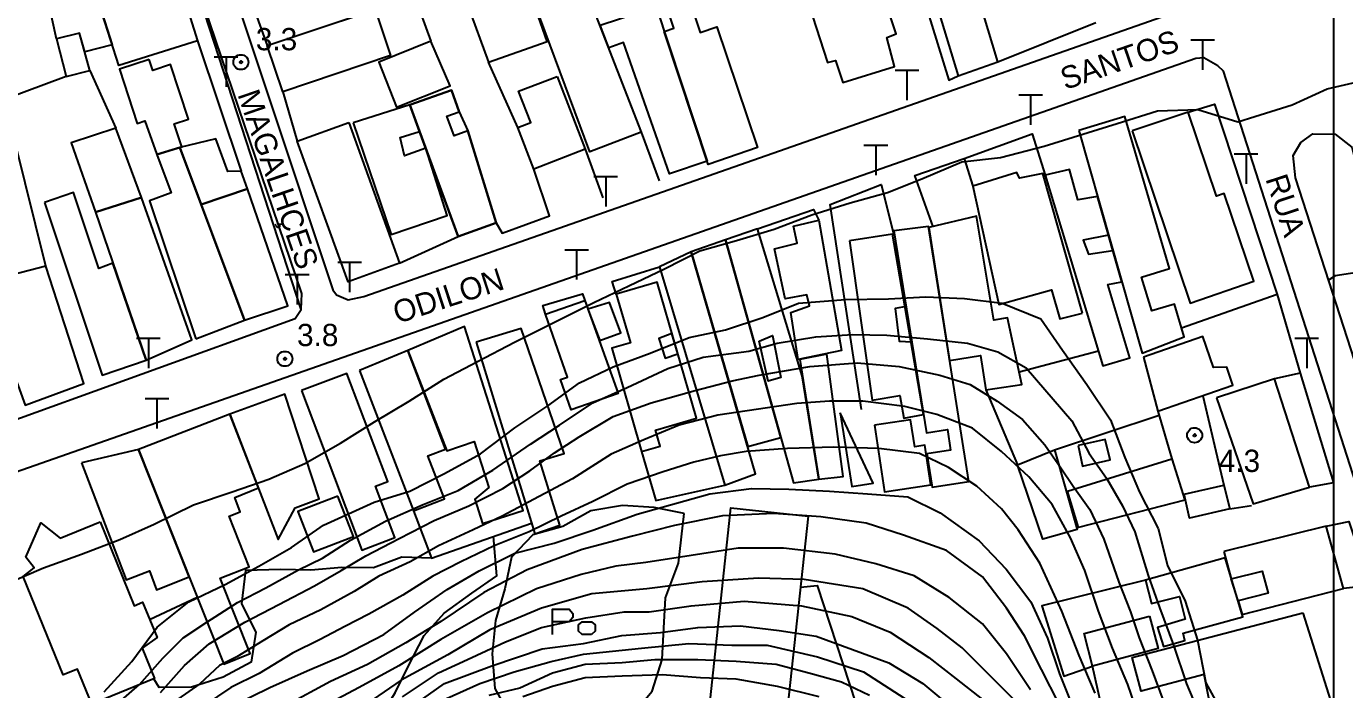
# Model space of a CAD drawing. Extents: x 555347 to 556479, y 8560498 to 8561653.
# Drawn here: x 555623.7 to 555801.5, y 8561279.7 to 8561369 of the extents above; entities that cross this region are included whole.
import ezdxf

# ---------------------------------------------------------------- set-up
doc = ezdxf.new("R2010")
doc.units = 0
doc.header["$MEASUREMENT"] = 0
for name, color, linetype in [('10', 24, 'CONTINUOUS'), ('12', 3, 'CONTINUOUS'), ('14', 3, 'CONTINUOUS'), ('30', 2, 'CONTINUOUS'), ('38', 255, 'CONTINUOUS'), ('4', 255, 'CONTINUOUS'), ('42', 255, 'CONTINUOUS'), ('43', 212, 'CONTINUOUS'), ('44', 255, 'CONTINUOUS'), ('5', 1, 'CONTINUOUS'), ('50', 255, 'CONTINUOUS'), ('6', 2, 'CONTINUOUS'), ('7', 42, 'CONTINUOUS')]:
    doc.layers.add(name, color=color, linetype=linetype)

# ---------------------------------------------------------------- blocks, each defined once
blk = doc.blocks.new('COD007', base_point=(556370.32, 8561240.38))
at = {"layer": '4'}
for points in [[(556370.316, 8561241.3956), (556370.5168, 8561241.3792), (556370.7156, 8561241.318), (556370.9212, 8561241.2012), (556371.1236, 8561241.0072), (556371.2452, 8561240.7848), (556371.3152, 8561240.5864), (556371.3332, 8561240.3828), (556371.314, 8561240.188), (556371.2436, 8561239.9836), (556371.1232, 8561239.7764), (556370.9232, 8561239.5776), (556370.718, 8561239.4492), (556370.5176, 8561239.396), (556370.3128, 8561239.3792), (556370.108, 8561239.3984), (556369.9132, 8561239.4596), (556369.7048, 8561239.5812), (556369.5112, 8561239.7812), (556369.3808, 8561239.9844), (556369.3248, 8561240.184), (556369.3128, 8561240.386), (556369.3268, 8561240.5876), (556369.38, 8561240.79), (556369.5116, 8561240.9964), (556369.7064, 8561241.1968), (556369.9148, 8561241.3292), (556370.1204, 8561241.3896)], [(556370.32, 8561240.18), (556370.12, 8561240.38), (556370.32, 8561240.58), (556370.52, 8561240.38)]]:
    blk.add_lwpolyline(points, close=True, dxfattribs=at)
blk = doc.blocks.new('COD145', base_point=(556073.85, 8561331.96))
at = {"layer": '30'}
blk.add_lwpolyline([(556070.85, 8561330.26), (556070.85, 8561333.66), (556073.1, 8561333.66), (556073.6, 8561333.093333), (556073.6, 8561332.526667), (556073.1, 8561331.96), (556070.85, 8561331.96)], dxfattribs=at)
blk.add_lwpolyline([(556076.094992, 8561330.257162), (556074.844992, 8561330.257162), (556074.344992, 8561330.682162), (556074.344992, 8561331.532162), (556074.844992, 8561331.957162), (556076.094992, 8561331.957162), (556076.594992, 8561331.532162), (556076.594992, 8561330.682162)], close=True, dxfattribs=at)
blk = doc.blocks.new('COD013', base_point=(555984.05, 8561208.14))
at = {"layer": '50'}
for p, q in [((555985.645993, 8561212.14), (555982.445993, 8561212.14)), ((555984.0524, 8561212.1364), (555984.0524, 8561208.1444))]:
    blk.add_line(p, q, dxfattribs=at)

msp = doc.modelspace()

# ---------------------------------------------------------------- linework, layer by layer
at = {"layer": '10'}
for points in [[(555740.47, 8561386.52, 7.25), (555748.1, 8561361.77, 6.66), (555749.38, 8561362.35, 9.2)], [(555676.05, 8561373.1, 11.91), (555678.27, 8561367, 7.56)], [(555754.72, 8561364.25, 9.3), (555767.94, 8561369.52, 11.32)], [(555646.83, 8561367.05, 6.09), (555652.69, 8561349.5, 5.92)], [(555632.28, 8561363.07, 5.64), (555635.82, 8561355.28, 6.92)], [(555689.99, 8561355.39, 10.8), (555686.05, 8561364.19, 6.14)], [(555629.11, 8561362.24, 5.69), (555620.8, 8561359.15, 6.19)], [(555658.31, 8561360.21, 8.85), (555660.26, 8561353.55, 7.71)], [(555626.37, 8561336.72, 8.77), (555620.8, 8561359.15, 6.19)], [(555780.39, 8561357.44, 14.37), (555783.92, 8561358.55, 7.65), (555792.37, 8561332.9, 6.41), (555779.49, 8561328.35, 6.41)], [(555682.11, 8561357.5, 7.47), (555683.25, 8561354.92, 7.9)], [(555706.63, 8561354.75, 7.89), (555709.07, 8561348.18, 5.44)], [(555750.17, 8561351.19, 5.62), (555759.33, 8561354.53, 5.66), (555761.12, 8561348.95, 8.45)], [(555699.08, 8561352.47, 10.85), (555701.47, 8561345.91, 5.42)], [(555745.99, 8561341.99, 9.46), (555743.52, 8561348.91, 5.49), (555750.17, 8561351.19, 5.62), (555751.37, 8561347.48, 8.62)], [(555687.07, 8561342.55, 7.12), (555687.89, 8561341.16, 6.88), (555694.26, 8561343.5, 6.52), (555692.14, 8561349.79, 10.8)], [(555736.36, 8561317.41, 9.48), (555732.13, 8561344.99, 4.98), (555739.01, 8561347.71, 5.47), (555740.69, 8561340.94, 7.9)], [(555722.33, 8561341.73, 9.48), (555729.85, 8561344.32, 6.04), (555730.57, 8561342.88, 12.09)], [(555674.06, 8561337.12, 9.74), (555681.98, 8561340.68, 7.12)], [(555703.28, 8561332.92, 11.92), (555702.71, 8561334.62, 5.69), (555709.09, 8561336.62, 9.05)], [(555693.75, 8561330.25, 11.74), (555693.38, 8561331.4, 5.28), (555698.72, 8561332.99, 5.42), (555699.02, 8561332.06, 11.59)], [(555792.37, 8561332.9, 6.41), (555795.49, 8561322.31, 5.92), (555792.04, 8561321.51, 11.94)], [(555768.28, 8561325.25, 7.9), (555757.6, 8561322.42, 11.13)], [(555795.49, 8561322.31, 5.92), (555799.96, 8561307.52, 5.92), (555796.75, 8561306.94, 11.18)], [(555753.09, 8561320.03, 11.28), (555757.37, 8561309.92, 8.36)], [(555782.35, 8561319.25, 6.63), (555785.2, 8561307.22, 7.72)], [(555776.31, 8561317.17, 8.12), (555778.19, 8561310.74, 9.4)], [(555762.37, 8561311.94, 9.2), (555776.47, 8561316.63, 7.26)], [(555706.68, 8561311.74, 11.63), (555708.59, 8561305.14, 9.6), (555717.92, 8561307.22, 15.66)], [(555786.01, 8561304.02, 7.7), (555788.91, 8561304.47, 11.07)], [(555675.92, 8561303.75, 8.51), (555678.35, 8561297.36, 8.09), (555691.85, 8561302.09, 9.58)], [(555799.01, 8561301.68, 9.38), (555802.04, 8561302.31, 6.09), (555804.92, 8561293.68, 6.06), (555801.32, 8561293.26, 9.38)], [(555774.61, 8561294.38, 11.18), (555760.64, 8561290.95, 8.59), (555763.61, 8561281.47, 9.11), (555767.48, 8561282.81, 12.88)], [(555640.35, 8561289.1, 6.65), (555646.77, 8561292.1, 6.8)], [(555728.1, 8561293.44, 21.37), (555730.36, 8561293.69, 21.37), (555736.45, 8561275.17, 21.93), (555734.11, 8561268.86, 28.59), (555728, 8561253.59, 29.28), (555726.01, 8561250.91, 30.28), (555710.53, 8561260.72, 27.6), (555714.61, 8561265.96, 45.82)], [(555794.18, 8561272.97, 6.81), (555771.18, 8561266.45, 9.6), (555767.48, 8561282.81, 12.88)]]:
    msp.add_polyline3d(points, dxfattribs=at)
at = {"layer": '12'}
for points in [[(555759.4, 8561422.92, 3.92), (555647.32, 8561390.13, 3.71), (555646.83, 8561389.31, 3.7), (555646.94, 8561386.81, 3.76), (555647.77, 8561385.52, 3.74), (555665.06, 8561333.51, 4.19), (555665.57, 8561332.83, 4.19), (555667.13, 8561332.15, 4.19), (555669.25, 8561332.63, 4.19), (555777.71, 8561370.6, 4.77), (555780.08, 8561373.76, 4.77), (555781.84, 8561377.7, 4.77), (555782.01, 8561380.93, 4.77), (555782.13, 8561386.81, 4.75), (555780.76, 8561391.86, 4.71), (555768.27, 8561421.09, 4.66), (555766.8, 8561423.32, 4.61), (555764.53, 8561423.74, 4.56), (555763.73, 8561423.73, 4.54)], [(555633.18, 8561387.66, 3.72), (555551.26, 8561363.89, 3.45), (555549.14, 8561363.36, 3.45), (555548.69, 8561361.44, 3.45), (555549.63, 8561360.4, 3.45), (555576.03, 8561311.92, 3.7), (555573.21, 8561307.74, 3.52), (555571.24, 8561305.46, 3.51), (555571.3, 8561302.81, 3.51), (555573.31, 8561300.26, 3.57), (555575.53, 8561299.89, 3.62), (555577.42, 8561299.84, 3.62), (555659.96, 8561329.65, 4.59), (555660.78, 8561330.85, 4.57), (555642.26, 8561387.76, 3.97), (555640.84, 8561388.34, 3.78), (555639.7, 8561388.4, 3.62)], [(555803.58, 8561348.34, 4.39), (555820.71, 8561298.06, 4.97), (555836.62, 8561249.99, 5.29), (555851.75, 8561206, 5.62), (555855.38, 8561194.74, 5.62), (555855.7, 8561192.43, 5.62), (555855.51, 8561190.8, 5.62), (555854.29, 8561188.52, 5.62), (555852.76, 8561187.85, 5.62), (555850.92, 8561187.95, 5.62), (555848.51, 8561188.43, 5.62), (555847.56, 8561190.33, 5.59), (555829.68, 8561245.23, 5.16), (555814.35, 8561290.13, 5.14), (555802.86, 8561323.9, 4.85), (555794.86, 8561348.61, 4.79), (555794.53, 8561351.62, 4.79), (555795.57, 8561353.36, 4.79), (555797.18, 8561354.52, 4.79), (555800.22, 8561354.5, 4.79), (555802.47, 8561352.74, 4.79)]]:
    msp.add_polyline3d(points, close=True, dxfattribs=at)
msp.add_polyline3d([(555840.29, 8561191.41, 5.71), (555785.13, 8561362.98, 4.79), (555784.37, 8561363.71, 4.72), (555782.48, 8561364.76, 4.64), (555781.43, 8561364.67, 4.64), (555562.57, 8561288.04, 3.88), (555560.52, 8561286.95, 3.88), (555560.05, 8561284.69, 3.92), (555560.41, 8561282.97, 3.83), (555577.99, 8561216.99, 8.73)], dxfattribs=at)
at = {"layer": '14'}
msp.add_polyline3d([(555807.33, 8561337.33, 4.82), (555804.36, 8561336.04, 4.82), (555800.19, 8561335.41, 4.82), (555799.32, 8561334.83, 4.82)], dxfattribs=at)
at = {"layer": '30'}
msp.add_polyline3d([(555712.44, 8561303.39, 14.84), (555708.39, 8561304.21, 14.26), (555704.12, 8561304.44, 14.25), (555699.84, 8561303.72, 14.25), (555696.08, 8561301.63, 14.25), (555692.03, 8561300.51, 14.29), (555689.13, 8561297.52, 14.9), (555688.25, 8561293.23, 15.6), (555686.97, 8561288.97, 16.1), (555686.53, 8561284.46, 17.64), (555686.88, 8561279.8, 19.67), (555688.88, 8561276.25, 21.5), (555693.29, 8561275.66, 22.15), (555697.11, 8561274.46, 23.03), (555701.84, 8561274.25, 23.72), (555705.49, 8561276.35, 23.73), (555708.1, 8561279.45, 23.74), (555709.48, 8561283.71, 23.64), (555709.71, 8561287.93, 22.38), (555709.93, 8561292.01, 21.11), (555711.68, 8561296.7, 19.47)], close=True, dxfattribs=at)
for points in [[(555639.99, 8561264.66, 17.15), (555644.97, 8561264.58, 17.15), (555649.58, 8561264.13, 17.15), (555653.6, 8561263.86, 17.15), (555657.63, 8561263.59, 17.19), (555661.9, 8561263.36, 17.69), (555666.05, 8561264.33, 17.8), (555667.74, 8561268.08, 17.8), (555669.06, 8561272.19, 17.74), (555671.25, 8561275.71, 17.57), (555673.48, 8561279.23, 16.87), (555675.27, 8561282.87, 15.99), (555677.39, 8561286.95, 15.38), (555680.09, 8561289.94, 14.96), (555683.78, 8561292.63, 14.96), (555687.15, 8561294.99, 15), (555686.7, 8561300.28, 14.1)], [(555678.35, 8561297.36, 8.09), (555674.37, 8561297.48, 9.64), (555670.55, 8561296.04, 9.64), (555666.27, 8561296.12, 9.7), (555662.11, 8561295.75, 10.08), (555658.02, 8561295.82, 10.93), (555653.28, 8561295.68, 11.82), (555652.74, 8561291.22, 12.53), (555654.67, 8561287.38, 12.71), (555654.06, 8561283.33, 12.73), (555650.26, 8561281.34, 12.73), (555646, 8561279.97, 12.73), (555641.66, 8561279.96, 13.03), (555640.92, 8561281.09, 13.32)]]:
    msp.add_polyline3d(points, dxfattribs=at)
at = {"layer": '42'}
msp.add_polyline3d([(555687.07, 8561342.55, 7.12), (555681.98, 8561340.68, 7.12), (555676.75, 8561354.86, 7.27), (555675.46, 8561358.43, 6.81), (555681.04, 8561360.41, 7.47), (555682.11, 8561357.5, 7.47), (555683.25, 8561354.92, 7.9)], close=True, dxfattribs=at)
at = {"layer": '43'}
for points in [[(555759.4, 8561422.92, 3.92), (555647.32, 8561390.13, 3.71), (555646.83, 8561389.31, 3.7), (555646.94, 8561386.81, 3.76), (555647.77, 8561385.52, 3.74), (555665.06, 8561333.51, 4.19), (555665.57, 8561332.83, 4.19), (555667.13, 8561332.15, 4.19), (555669.25, 8561332.63, 4.19), (555777.71, 8561370.6, 4.77), (555780.08, 8561373.76, 4.77), (555781.84, 8561377.7, 4.77), (555782.01, 8561380.93, 4.77), (555782.13, 8561386.81, 4.75), (555780.76, 8561391.86, 4.71), (555768.27, 8561421.09, 4.66), (555766.8, 8561423.32, 4.61), (555764.53, 8561423.74, 4.56), (555763.73, 8561423.73, 4.54)], [(555633.18, 8561387.66, 3.72), (555551.26, 8561363.89, 3.45), (555549.14, 8561363.36, 3.45), (555548.69, 8561361.44, 3.45), (555549.63, 8561360.4, 3.45), (555576.03, 8561311.92, 3.7), (555573.21, 8561307.74, 3.52), (555571.24, 8561305.46, 3.51), (555571.3, 8561302.81, 3.51), (555573.31, 8561300.26, 3.57), (555575.53, 8561299.89, 3.62), (555577.42, 8561299.84, 3.62), (555659.96, 8561329.65, 4.59), (555660.78, 8561330.85, 4.57), (555660.9, 8561333.04, 4.49), (555642.26, 8561387.76, 3.97), (555639.7, 8561388.4, 3.62)]]:
    msp.add_polyline3d(points, close=True, dxfattribs=at)
at = {"layer": '44'}
msp.add_lwpolyline([(555800, 8561650.99), (555800, 8560499)], dxfattribs=at)
at = {"layer": '5'}
for points in [[(555634.22, 8561279.34, 5), (555637.98, 8561283.46, 5), (555641.37, 8561288.06, 5), (555645.65, 8561291.46, 5), (555650.52, 8561293.83, 5), (555655.09, 8561296.27, 5), (555659.49, 8561298.79, 5), (555663.82, 8561301.82, 5), (555670.61, 8561304.92, 5), (555675.43, 8561306.4, 5), (555680.12, 8561308.75, 5), (555684.96, 8561311.4, 5), (555689.59, 8561314.91, 5), (555694.04, 8561317.88, 5), (555698.33, 8561320.98, 5), (555702.86, 8561323.14, 5), (555707.85, 8561324.96, 5), (555713.11, 8561327.11, 5), (555718.01, 8561328.14, 5), (555723.05, 8561329.8, 5), (555727.84, 8561331.7, 5), (555734.16, 8561332.23, 5), (555739.99, 8561332.28, 5), (555745, 8561332.57, 5), (555750.23, 8561332.35, 5), (555755.3, 8561331.74, 5), (555760.53, 8561329.62, 5), (555763.43, 8561325.4, 5), (555766.74, 8561320.76, 5), (555769.93, 8561315.99, 5), (555771.86, 8561310.92, 5), (555773.82, 8561306.25, 5), (555776.36, 8561301.35, 5), (555777.6, 8561296.36, 5), (555779.99, 8561291.59, 5), (555781.64, 8561286.31, 5), (555782.76, 8561280.55, 5), (555786.09, 8561274.51, 5)], [(555651.53, 8561277.46, 10), (555656.58, 8561279.93, 10), (555661.62, 8561282.17, 10), (555666.43, 8561284.27, 10), (555671.92, 8561287.06, 10), (555676.05, 8561290.09, 10), (555680.46, 8561293.14, 10), (555684.81, 8561295.66, 10), (555689.6, 8561298.02, 10), (555694.92, 8561299.37, 10), (555700.11, 8561301.15, 10), (555706.11, 8561303.28, 10), (555715.9, 8561306.01, 10), (555721.49, 8561306.74, 10), (555726.53, 8561306.66, 10), (555732.03, 8561306.4, 10), (555737.14, 8561306.04, 10), (555742.59, 8561305.63, 10), (555746.94, 8561303.47, 10), (555752.22, 8561299.72, 10), (555755.84, 8561295.88, 10), (555759.18, 8561291.49, 10), (555761.42, 8561286.6, 10), (555763.04, 8561281.77, 10), (555765.69, 8561275.15, 10)], [(555676.11, 8561277.66, 15), (555680.1, 8561280.46, 15), (555686.49, 8561282.85, 15), (555693.3, 8561285.16, 15), (555698.86, 8561285.85, 15), (555704.01, 8561286.93, 15), (555709.23, 8561287.36, 15), (555714.25, 8561288.04, 15), (555720.04, 8561288.24, 15), (555725.23, 8561287.64, 15), (555730.22, 8561286.85, 15), (555740.01, 8561283.25, 15), (555744.6, 8561280.46, 15), (555748.99, 8561276.86, 15)]]:
    msp.add_polyline3d(points, dxfattribs=at)
at = {"layer": '6'}
for points in [[(555621.16, 8561293.97, 4), (555626.04, 8561296.07, 4), (555631.16, 8561297.9, 4), (555636.36, 8561299.86, 4), (555640.99, 8561301.94, 4), (555646.26, 8561304.57, 4), (555651.47, 8561306.3, 4), (555656.41, 8561308.01, 4), (555661.27, 8561310.11, 4), (555666.08, 8561312.84, 4), (555670.66, 8561315.72, 4), (555675.33, 8561318.51, 4), (555680.01, 8561321.46, 4), (555684.58, 8561323.85, 4), (555689.56, 8561326.47, 4), (555694.95, 8561329.14, 4), (555700.27, 8561331.81, 4), (555704.98, 8561334.04, 4), (555709.78, 8561336.36, 4), (555714.55, 8561338.79, 4), (555719.47, 8561340.16, 4), (555724.55, 8561341.7, 4), (555729.65, 8561343.61, 4), (555734.83, 8561345.22, 4), (555739.83, 8561346.61, 4), (555744.47, 8561348.47, 4), (555749.87, 8561350.76, 4), (555755.1, 8561351.34, 4), (555760.98, 8561352.89, 4), (555770.83, 8561355.93, 4), (555776.24, 8561357.65, 4), (555781.7, 8561357.79, 4), (555787.06, 8561356.16, 4), (555789.35, 8561356.85, 4), (555794.4, 8561358.43, 4), (555799.11, 8561360.59, 4), (555804.38, 8561361.79, 4)], [(555635.18, 8561277.02, 6), (555639, 8561280.35, 6), (555642.13, 8561283.87, 6), (555644.86, 8561286.61, 6), (555648.09, 8561288.76, 6), (555652.2, 8561291.4, 6), (555656.02, 8561293.36, 6), (555660.42, 8561295.8, 6), (555663.65, 8561297.37, 6), (555667.46, 8561299.81, 6), (555672.16, 8561302.36, 6), (555677.24, 8561304.61, 6), (555681.94, 8561306.46, 6), (555686.63, 8561309.2, 6), (555691.72, 8561312.72, 6), (555695.63, 8561315.27, 6), (555700.13, 8561318.3, 6), (555704.73, 8561320.35, 6), (555710.21, 8561322.9, 6), (555715, 8561324.46, 6), (555721.17, 8561325.25, 6), (555724.98, 8561326.32, 6), (555730.16, 8561327.2, 6), (555735.15, 8561327.5, 6), (555739.75, 8561327.4, 6), (555745.23, 8561326.91, 6), (555750.61, 8561326.32, 6), (555754.72, 8561325.15, 6), (555758.53, 8561323, 6), (555764.7, 8561315.86, 6), (555767.04, 8561311.45, 6), (555769.39, 8561308.13, 6), (555771.54, 8561304.41, 6), (555773.21, 8561300.89, 6), (555774.97, 8561295.02, 6), (555776.53, 8561290.72, 6), (555778.39, 8561285.63, 6), (555780.15, 8561280.44, 6), (555782.21, 8561275.55, 6)], [(555641.83, 8561279.27, 7), (555645.06, 8561282.89, 7), (555648.39, 8561285.82, 7), (555653.18, 8561288.76, 7), (555657.78, 8561291.11, 7), (555662.57, 8561293.65, 7), (555666.19, 8561295.7, 7), (555669.52, 8561297.66, 7), (555674.02, 8561300.01, 7), (555678.71, 8561302.45, 7), (555683.41, 8561304.41, 7), (555688, 8561306.76, 7), (555691.62, 8561309.11, 7), (555694.95, 8561311.55, 7), (555698.28, 8561313.7, 7), (555702.87, 8561316.44, 7), (555707.96, 8561318.3, 7), (555713.93, 8561319.96, 7), (555718.92, 8561321.24, 7), (555722.53, 8561322.02, 7), (555729.38, 8561323.19, 7), (555735.74, 8561323.68, 7), (555741.41, 8561323.19, 7), (555746.89, 8561322.02, 7), (555751, 8561320.75, 7), (555754.62, 8561318.5, 7), (555758.04, 8561316.05, 7), (555761.08, 8561312.63, 7), (555763.13, 8561309.69, 7), (555764.89, 8561307.05, 7), (555767.14, 8561303.92, 7), (555769, 8561299.91, 7), (555771.05, 8561294.14, 7), (555772.62, 8561290.13, 7), (555773.79, 8561286.61, 7), (555775.55, 8561282.2, 7), (555777.02, 8561278.19, 7)], [(555773.99, 8561275.26, 8), (555772.23, 8561280.35, 8), (555770.17, 8561285.24, 8), (555768.31, 8561290.23, 8), (555766.46, 8561295.7, 8), (555764.5, 8561300.11, 8), (555762.05, 8561304.61, 8), (555758.92, 8561308.32, 8), (555755.21, 8561311.75, 8), (555751.29, 8561314.88, 8), (555746.5, 8561316.74, 8), (555742.2, 8561317.81, 8), (555736.52, 8561318.5, 8), (555732.02, 8561318.5, 8), (555727.62, 8561318.2, 8), (555716.96, 8561316.64, 8), (555711.77, 8561315.27, 8), (555706.98, 8561313.31, 8), (555702.58, 8561311.36, 8), (555697.39, 8561308.03, 8), (555692.89, 8561305.68, 8), (555687.91, 8561303.04, 8), (555683.99, 8561301.18, 8), (555679.3, 8561299.03, 8), (555675.48, 8561296.88, 8), (555671.28, 8561294.92, 8), (555667.95, 8561292.87, 8), (555663.45, 8561290.42, 8), (555659.15, 8561288.37, 8), (555655.63, 8561286.22, 8), (555652.1, 8561284.06, 8), (555649.76, 8561282.89, 8), (555647.11, 8561280.44, 8), (555644.18, 8561278.39, 8)], [(555767.83, 8561279.17, 9), (555765.67, 8561284.26, 9), (555763.33, 8561290.23, 9), (555760.39, 8561296.68, 9), (555757.46, 8561301.18, 9), (555755.21, 8561304.02, 9), (555751.88, 8561307.05, 9), (555748.07, 8561309.59, 9), (555744.15, 8561311.45, 9), (555738.68, 8561312.14, 9), (555732.61, 8561312.33, 9), (555726.35, 8561312.14, 9), (555720.77, 8561311.75, 9), (555717.35, 8561311.16, 9), (555713.73, 8561310.28, 9), (555709.62, 8561309.01, 9), (555704.73, 8561307.34, 9), (555700.13, 8561305, 9), (555695.83, 8561303.04, 9), (555691.53, 8561300.89, 9), (555686.83, 8561299.03, 9), (555682.33, 8561296.88, 9), (555678.52, 8561294.92, 9), (555674.5, 8561292.38, 9), (555669.91, 8561289.83, 9), (555666.68, 8561288.17, 9), (555663.35, 8561286.41, 9), (555659.64, 8561284.55, 9), (555655.14, 8561281.81, 9), (555651.32, 8561279.95, 9), (555647.7, 8561277.51, 9)], [(555763.01, 8561277.69, 11), (555760.59, 8561282.38, 11), (555758.33, 8561286.91, 11), (555755.9, 8561290.62, 11), (555752.67, 8561294.83, 11), (555747.82, 8561298.38, 11), (555742, 8561300.48, 11), (555736.99, 8561302.1, 11), (555730.85, 8561302.91, 11), (555724.54, 8561303.39, 11), (555717.59, 8561303.07, 11), (555711.13, 8561301.78, 11), (555705.47, 8561300.32, 11), (555698.68, 8561298.54, 11), (555691.25, 8561295.8, 11), (555685.43, 8561292.73, 11), (555679.61, 8561288.85, 11), (555674.92, 8561285.94, 11), (555669.75, 8561283.03, 11), (555664.74, 8561280.76, 11), (555658.76, 8561277.53, 11)], [(555759.13, 8561279.63, 12), (555755.9, 8561284.48, 12), (555752.67, 8561288.52, 12), (555748.14, 8561292.08, 12), (555743.46, 8561294.99, 12), (555738.28, 8561296.6, 12), (555732.79, 8561297.9, 12), (555725.84, 8561298.71, 12), (555719.7, 8561298.71, 12), (555713.39, 8561297.74, 12), (555707.25, 8561296.77, 12), (555703.21, 8561296.28, 12), (555698.52, 8561295.15, 12), (555692.54, 8561293.21, 12), (555685.91, 8561289.98, 12), (555679.61, 8561286.42, 12), (555673.95, 8561282.87, 12), (555668.62, 8561279.96, 12), (555663.45, 8561277.21, 12)], [(555757.03, 8561278.18, 13), (555753.64, 8561281.57, 13), (555749.92, 8561285.29, 13), (555746.53, 8561287.88, 13), (555742.65, 8561290.62, 13), (555736.51, 8561293.21, 13), (555728.59, 8561294.5, 13), (555722.44, 8561294.66, 13), (555714.85, 8561294.18, 13), (555707.41, 8561293.21, 13), (555699.98, 8561292.56, 13), (555693.19, 8561290.62, 13), (555686.24, 8561287.71, 13), (555680.58, 8561284.32, 13), (555674.27, 8561280.93, 13), (555668.13, 8561276.72, 13)], [(555674.44, 8561278.66, 14), (555679.29, 8561281.9, 14), (555683.81, 8561284, 14), (555688.34, 8561286.1, 14), (555693.19, 8561288.04, 14), (555699.17, 8561289.33, 14), (555704.34, 8561290.14, 14), (555707.73, 8561290.14, 14), (555713.39, 8561290.95, 14), (555720.5, 8561291.59, 14), (555728.26, 8561290.95, 14), (555735.05, 8561289.49, 14), (555740.22, 8561287.39, 14), (555745.4, 8561284, 14), (555749.11, 8561281.09, 14), (555752.67, 8561278.34, 14)], [(555679.5, 8561278.06, 16), (555684.9, 8561280.46, 16), (555689.49, 8561282.05, 16), (555694.48, 8561283.45, 16), (555698.87, 8561284.45, 16), (555706.66, 8561285.25, 16), (555713.05, 8561285.85, 16), (555718.84, 8561285.65, 16), (555723.63, 8561285.65, 16), (555730.42, 8561284.05, 16), (555736.61, 8561282.05, 16), (555742.8, 8561278.06, 16)], [(555737.41, 8561278.86, 17), (555733.62, 8561280.66, 17), (555729.22, 8561281.85, 17), (555724.83, 8561283.05, 17), (555719.44, 8561283.45, 17), (555714.25, 8561283.65, 17), (555708.46, 8561283.65, 17), (555704.06, 8561283.25, 17), (555699.07, 8561283.05, 17), (555694.68, 8561281.85, 17), (555690.29, 8561279.86, 17), (555686.09, 8561278.86, 17)], [(555730.62, 8561278.66, 18), (555725.03, 8561280.06, 18), (555719.44, 8561281.06, 18), (555714.65, 8561281.25, 18), (555709.46, 8561281.65, 18), (555704.06, 8561281.45, 18), (555699.07, 8561281.25, 18), (555694.68, 8561280.06, 18), (555690.69, 8561278.66, 18)]]:
    msp.add_polyline3d(points, dxfattribs=at)
at = {"layer": '7'}
for points in [[(555769.66, 8561340.86), (555766.21, 8561340.21), (555766.94, 8561338.32), (555770.24, 8561338.83)], [(555769.66, 8561340.86), (555766.21, 8561340.21), (555766.94, 8561338.32), (555770.24, 8561338.83)], [(555742.34, 8561331.29), (555740.88, 8561331.02), (555741.44, 8561326.61), (555743.14, 8561326.52)], [(555742.34, 8561331.29), (555740.88, 8561331.02), (555741.44, 8561326.61), (555743.14, 8561326.52)], [(555710.78, 8561327.63), (555709.02, 8561326.96), (555709.86, 8561324.32), (555711.57, 8561324.88), (555710.78, 8561327.63)], [(555710.78, 8561327.63), (555709.02, 8561326.96), (555709.86, 8561324.32), (555711.57, 8561324.88)], [(555722.56, 8561326.62), (555724.33, 8561327.37), (555725.45, 8561321.71), (555723.77, 8561321.22)], [(555722.56, 8561326.62), (555724.33, 8561327.37), (555725.45, 8561321.71), (555723.77, 8561321.22)], [(555786.2, 8561294.59), (555790.38, 8561295.61), (555791.15, 8561292.63), (555787.14, 8561291.6)]]:
    msp.add_lwpolyline(points, close=True, dxfattribs=at)
for points in [[(555640.26, 8561388.01, 6.91), (555646.83, 8561367.05, 6.09), (555636.21, 8561363.72, 6.98), (555633.94, 8561370.75, 6.98), (555637.29, 8561371.77, 13.91), (555633.48, 8561386.23, 6.27)], [(555734.3, 8561385.05, 17.83), (555727.12, 8561382.96, 17.59), (555728.17, 8561379.77, 17.55), (555726.88, 8561379.33, 17.55), (555729.1, 8561373.26, 17.57), (555732.69, 8561374.29, 17.62), (555733.63, 8561371.63, 17.62), (555729.71, 8561370.37, 17.6), (555731.77, 8561364.13, 17.67), (555732.83, 8561364.39, 17.68), (555733.82, 8561361.45, 17.69), (555740.81, 8561363.61, 17.69), (555739.76, 8561367.53, 17.68), (555741.03, 8561367.99, 17.69), (555739.25, 8561373.24, 17.7), (555738.03, 8561372.88, 18.58), (555737.03, 8561375.79, 18.37), (555738.45, 8561376.18, 18.04), (555736.78, 8561381.08, 18.04), (555735.76, 8561380.79, 18.03)], [(555745.43, 8561382.9, 5.87), (555747.64, 8561371.98, 8.82), (555746.55, 8561371.66, 8.82), (555749.38, 8561362.35, 9.2), (555754.72, 8561364.25, 9.3), (555748.77, 8561383.92, 7.12)], [(555634.53, 8561382.18, 14.01), (555637.29, 8561371.77, 13.91), (555633.94, 8561370.75, 6.98), (555635.31, 8561366.53, 11.2), (555631.63, 8561365.57, 10.5), (555630.91, 8561368.1, 6.52), (555627.8, 8561367.34, 6.5), (555625.05, 8561379.81, 7.07), (555627.34, 8561380.63, 7.9), (555627.64, 8561379.77, 13.5)], [(555680.4, 8561379.7, 6.98), (555686.05, 8561364.19, 6.14), (555693.98, 8561366.95, 7.42), (555688.62, 8561382.25, 7.05)], [(555710.34, 8561380.92, 6.42), (555714.6, 8561368.19, 8.11), (555716.83, 8561368.93, 7.17), (555722.33, 8561352.7, 8.1), (555715.67, 8561350.42, 12.48), (555709.73, 8561368.33, 7.5), (555711.02, 8561368.76, 7.51), (555707.29, 8561379.88, 6.07)], [(555656.2, 8561366.41, 9.01), (555676.05, 8561373.1, 11.91), (555674.87, 8561376.54, 10.33), (555671.49, 8561375.37, 10.33), (555670.17, 8561379.2, 10.27), (555666.6, 8561378.1, 6.93), (555667.28, 8561376.41, 10.27), (555654.24, 8561371.91, 9.05)], [(555696.94, 8561379.74, 7.22), (555706.63, 8561354.75, 7.89), (555699.73, 8561352.1, 8.12), (555690.32, 8561377.39, 7.4)], [(555656.2, 8561366.41, 9.01), (555670.77, 8561371.3, 8.69), (555672.85, 8561365.09, 8.34), (555658.31, 8561360.21, 8.85)], [(555708.64, 8561371.63, 7.46), (555715.52, 8561350.86, 12.91), (555710.44, 8561349.14, 12.91), (555704.24, 8561366.84, 8.14), (555702.28, 8561366.11, 7.77), (555701.1, 8561369.18, 7.65)], [(555630.91, 8561368.1, 6.52), (555627.8, 8561367.34, 6.5), (555629.11, 8561362.24, 5.69), (555632.28, 8561363.07, 5.64)], [(555678.27, 8561367, 7.56), (555671.24, 8561364.19, 6.53), (555673.66, 8561358.12, 6.6), (555680.88, 8561361, 7.9)], [(555640.29, 8561364.53, 5.82), (555636.28, 8561363.25, 5.51), (555638.68, 8561355.94, 5.99), (555639.69, 8561356.29, 6.51), (555641.32, 8561351.76, 6.9), (555644.71, 8561352.8, 7.11), (555643.66, 8561355.9, 6.32), (555645.59, 8561356.53, 6.06), (555643.16, 8561363.86, 5.84), (555640.79, 8561363.07, 5.83)], [(555695.32, 8561362.24, 10.62), (555699.08, 8561352.47, 10.85), (555692.14, 8561349.79, 10.8), (555689.99, 8561355.39, 10.8), (555691.74, 8561356.06, 10.8), (555690.11, 8561360.29, 10.8)], [(555675.46, 8561358.43, 6.81), (555681.98, 8561340.68, 7.12), (555687.07, 8561342.55, 7.12), (555683.25, 8561354.92, 7.9), (555681.41, 8561354.24, 7.82), (555680.44, 8561356.89, 7.47), (555682.11, 8561357.5, 7.47), (555681.04, 8561360.41, 7.47)], [(555667.8, 8561356.01, 6.97), (555672.92, 8561340.97, 10.16), (555680.48, 8561343.55, 8.36), (555677.59, 8561352.6, 7.6), (555674.73, 8561351.58, 7.6), (555674.12, 8561354.03, 7.32), (555676.75, 8561354.86, 7.27), (555675.46, 8561358.42, 7.25)], [(555667.2, 8561356.07, 7.77), (555674.06, 8561337.12, 9.74), (555667.11, 8561334.61, 9.65), (555660.26, 8561353.55, 7.71)], [(555765.64, 8561355, 7.86), (555774.17, 8561324.98, 7.55), (555779.84, 8561327.19, 7.37), (555778.53, 8561331.59, 7.33), (555775.49, 8561330.69, 7.23), (555774.1, 8561335.24, 7.01), (555777.85, 8561336.38, 7.01), (555771.84, 8561356.85, 7.71)], [(555772.82, 8561354.94, 15.11), (555780.64, 8561331.74, 12.46), (555789.23, 8561334.69, 10.44), (555785.24, 8561346.5, 10.94), (555784.19, 8561346.15, 15.01), (555780.39, 8561357.44, 14.37)], [(555639.28, 8561345.94, 7.63), (555635.82, 8561355.28, 6.92), (555629.76, 8561353.3, 6.39), (555633.04, 8561343.98, 7.4)], [(555646.58, 8561326.93, 7.87), (555653.16, 8561329.41, 8.29), (555644.44, 8561352.68, 7.31), (555641.32, 8561351.76, 6.9), (555643.27, 8561346.6, 7.72), (555640.35, 8561345.5, 7.72)], [(555644.44, 8561352.68, 7.31), (555647.31, 8561345, 7.96), (555653.56, 8561347.11, 6.75), (555652.69, 8561349.5, 5.92), (555650.89, 8561349.45, 6.37), (555649.29, 8561353.87, 6.17)], [(555766.15, 8561330.38, 8.65), (555760.78, 8561349.17, 8.64), (555757.66, 8561348.54, 8.64), (555757.3, 8561349.31, 8.61), (555751.37, 8561347.48, 8.62), (555754.85, 8561331.54, 8.65), (555761.96, 8561333.52, 8.65), (555763.08, 8561329.59, 9)], [(555761.12, 8561348.95, 8.45), (555768.88, 8561323.26, 8.3), (555772.52, 8561324.35, 7.63), (555769.54, 8561334.22, 7.71), (555771.44, 8561334.58, 8.6), (555768.17, 8561346.09, 8.87), (555765.49, 8561345.66, 8.87), (555764.37, 8561349.74, 7.87)], [(555647.31, 8561345, 7.96), (555653.16, 8561329.41, 8.29), (555659, 8561331.34, 8.06), (555653.56, 8561347.11, 6.75)], [(555626.18, 8561345.3, 5.92), (555633.95, 8561322, 8.15), (555639.9, 8561324.02, 8.14), (555635.4, 8561337.12, 7.91), (555633.51, 8561336.41, 7.52), (555630.11, 8561346.61, 6.19)], [(555639.28, 8561345.94, 7.95), (555633.04, 8561343.98, 7.4), (555639.9, 8561324.02, 8.14), (555646.06, 8561326.76, 8.14)], [(555614.61, 8561342.66, 7.53), (555623.56, 8561317.98, 8.98), (555631.5, 8561320.89, 9.35), (555626.37, 8561336.72, 8.77), (555620.64, 8561335.21, 8.41), (555617.55, 8561343.73, 7.63)], [(555730.57, 8561342.88, 12.09), (555733.65, 8561325.32, 11.82), (555727.82, 8561324.14, 11.57), (555726.81, 8561330.47, 11.77), (555729.31, 8561331.38, 11.76), (555728.99, 8561332.85, 12.12), (555726.06, 8561332.31, 12.12), (555724.63, 8561339.02, 12.21), (555727.67, 8561339.8, 12.21), (555727.19, 8561342.07, 12.17)], [(555740.72, 8561341.48, 10.53), (555745.09, 8561314.27, 9.3), (555747.95, 8561314.71, 9.2), (555748.35, 8561311.91, 9.24), (555745.17, 8561311.44, 9.23), (555745.88, 8561306.94, 9.49), (555750.79, 8561307.71, 10.45), (555745.39, 8561342.03, 10.52)], [(555745.43, 8561341.92, 10.04), (555748.21, 8561323.98, 9.45), (555752.37, 8561324.66, 11.28), (555753.09, 8561320.03, 11.28), (555757.95, 8561320.78, 11.28), (555756.02, 8561329.74, 11.61), (555754.16, 8561329.45, 10.25), (555751.85, 8561343.42, 10.27)], [(555713.39, 8561338.63, 10.05), (555721, 8561312.39, 14.96), (555725.45, 8561313.6, 9.59), (555718.02, 8561340.27, 9.84)], [(555718.02, 8561340.27, 9.84), (555727.17, 8561307.53, 10.83), (555730.59, 8561307.99, 10.9), (555728.35, 8561321.92, 10.1), (555722.33, 8561341.73, 9.48)], [(555734.71, 8561340.11, 10.47), (555737.77, 8561318.63, 9.26), (555741.5, 8561319.28, 9.25), (555742.03, 8561316.24, 9.26), (555744.7, 8561316.7, 10.1), (555740.5, 8561341, 10.57)], [(555709.09, 8561336.62, 9.05), (555717.92, 8561307.22, 15.66), (555722.06, 8561308.71, 15.58), (555713.39, 8561338.63, 10.05)], [(555703.28, 8561332.92, 11.92), (555705.18, 8561326.37, 11.81), (555702.66, 8561325.64, 11.69), (555706.68, 8561311.74, 11.63), (555709.19, 8561312.47, 11.63), (555708.57, 8561314.6, 11.57), (555714.08, 8561316.21, 13.16), (555708.78, 8561334.54, 12.01)], [(555699.02, 8561332.06, 11.59), (555703.51, 8561319.53, 11.74), (555697.18, 8561317.33, 11.74), (555695.75, 8561321.43, 11.74), (555696.7, 8561321.76, 11.74), (555693.75, 8561330.25, 11.74)], [(555699.44, 8561330.9, 11.23), (555701.04, 8561326.7, 8.69), (555703.9, 8561327.72, 8.69), (555702.36, 8561331.8, 8.09)], [(555675.17, 8561325.35, 10.2), (555680.42, 8561311.83, 10.2), (555684.1, 8561313.07, 8.51), (555686.07, 8561306.88, 8.46), (555684.19, 8561305.29, 9.16), (555685.22, 8561302.04, 9.45), (555690.7, 8561303.78, 9.55), (555682.83, 8561328.57, 9.18)], [(555684.39, 8561326.45, 8.8), (555692.29, 8561300.64, 9.5), (555695.65, 8561301.81, 9.5), (555692.99, 8561310.46, 8.65), (555696.24, 8561311.46, 8.65), (555690.46, 8561328.3, 8.6)], [(555774.34, 8561324.46, 8.12), (555776.31, 8561317.17, 8.12), (555786.42, 8561320.66, 6.62), (555785.61, 8561323.1, 6.52), (555783.81, 8561323.04, 6.52), (555782.36, 8561327.23, 6.5)], [(555668.65, 8561322.66, 9.84), (555675.92, 8561303.75, 8.51), (555680.1, 8561305.35, 8.51), (555677.87, 8561311.14, 10.35), (555680.25, 8561312.05, 10.28), (555675.17, 8561325.35, 10.2)], [(555728.02, 8561324.13, 9.96), (555730.59, 8561307.99, 10.9), (555733.88, 8561308.35, 9.78), (555731.65, 8561324.83, 10.93)], [(555660.84, 8561319.95, 12.14), (555668.98, 8561298.45, 9.9), (555673.43, 8561300.14, 9.86), (555670.81, 8561307.05, 12.63), (555672.47, 8561307.68, 12.63), (555666.95, 8561322.26, 12.57)], [(555784.2, 8561318.97, 11.82), (555789.15, 8561304.67, 11.82), (555796.75, 8561306.94, 11.18), (555792.04, 8561321.51, 11.94)], [(555651.17, 8561316.78, 8.5), (555657.71, 8561299.87, 7.23), (555659.96, 8561304.13, 7.25), (555663.21, 8561305.34, 7.25), (555658.6, 8561319.47, 8.15)], [(555733.48, 8561316.96, 9.03), (555735.03, 8561307.04, 9.08), (555737.92, 8561307.49, 9.3)], [(555638.85, 8561312.02, 8.91), (555650.35, 8561283.1, 13.5), (555653.92, 8561284.52, 13.5), (555649.89, 8561294.66, 13.2), (555653.77, 8561296.21, 13.13), (555651.07, 8561303.01, 13), (555652.56, 8561303.6, 13), (555651.84, 8561305.52, 13.82), (555655.02, 8561306.83, 13.82), (555651.17, 8561316.78, 8.5)], [(555738.1, 8561315.26, 7.63), (555739.45, 8561306.32, 10.68), (555745.7, 8561307.26, 9.66), (555744.9, 8561312.59, 8.9), (555743.51, 8561312.38, 8.41), (555742.96, 8561316, 7.76)], [(555765.55, 8561312.54, 8.54), (555766.13, 8561309.76, 8.54), (555769.87, 8561310.59, 8.54), (555769.21, 8561313.35, 8.54)], [(555631.17, 8561310.21, 9.35), (555637.2, 8561294.46, 14.06), (555640.32, 8561295.65, 7.74), (555641.29, 8561293.11, 7.7), (555645.68, 8561294.85, 12.41), (555638.85, 8561312.02, 8.91)], [(555762.37, 8561311.94, 9.2), (555765.4, 8561301.24, 9.25), (555760.8, 8561299.94, 8.52), (555757.37, 8561309.92, 8.36)], [(555764.11, 8561306.37, 9.39), (555778.19, 8561310.74, 9.4), (555779.92, 8561305.16, 9.43), (555765.59, 8561301.5, 9.43)], [(555779.84, 8561305.98, 8.8), (555785.2, 8561307.22, 7.72), (555786.01, 8561304.02, 7.7), (555780.58, 8561302.76, 8.36)], [(555665.74, 8561305.72, 7.97), (555660.34, 8561303.67, 7.7), (555662.44, 8561298.21, 7.65), (555667.83, 8561300.29, 8.36)], [(555729.13, 8561303.02, 46.1), (555725.03, 8561264.84, 46.2), (555714.61, 8561265.96, 45.82), (555718.72, 8561304.14, 46.15)], [(555633.67, 8561302.26, 14.36), (555638.27, 8561290.96, 15.55), (555639.39, 8561291.42, 15.6), (555641.37, 8561286.66, 15.63), (555639.34, 8561285.24, 14.9), (555641.01, 8561281.13, 14.54), (555632.55, 8561277.69, 14.54), (555630.62, 8561282.43, 15.07), (555628.71, 8561281.65, 14.96), (555623.31, 8561294.91, 14.17), (555624.77, 8561296.08, 14.11), (555623.65, 8561297.49, 13.5), (555625.7, 8561302.11, 13.47), (555628.3, 8561300.08, 13.81)], [(555785.18, 8561298.26, 9.43), (555786.2, 8561294.59, 0), (555790.38, 8561295.61, 0), (555791.15, 8561292.63, 0), (555787.14, 8561291.6, 0), (555787.67, 8561289.79, 9.91), (555801.32, 8561293.26, 9.38), (555799.01, 8561301.68, 9.38)], [(555785.35, 8561297.39, 11.18), (555774.61, 8561294.38, 11.18), (555775.46, 8561291.26, 0), (555779.21, 8561292.2, 0), (555779.98, 8561289.13, 0), (555776.23, 8561288.02, 0), (555777.07, 8561285.48, 11.28), (555779.93, 8561286.27, 11.25), (555779.7, 8561287.24, 11.25), (555787.77, 8561289.47, 11.25)], [(555775.17, 8561289.56, 12.09), (555776.34, 8561285.19, 13.03), (555767.48, 8561282.81, 12.88), (555766.38, 8561287.21, 11.74)], [(555795.84, 8561289.99, 6.96), (555799.57, 8561278.18, 7.25), (555797.45, 8561277.63, 6.97), (555798.37, 8561274.1, 6.81), (555794.18, 8561272.97, 6.81), (555793.41, 8561275.91, 6.8), (555784.15, 8561273.49, 6.8), (555782.54, 8561281.69, 6.77), (555774.03, 8561279.46, 7.17), (555772.82, 8561283.96, 12.09)]]:
    msp.add_polyline3d(points, close=True, dxfattribs=at)

# ---------------------------------------------------------------- block references
at = {"layer": '30'}
msp.add_blockref('COD145', (555697.69, 8561288.79, 22.25), dxfattribs=at)
at = {"layer": '4'}
for p in [(555652.66, 8561364.18, 3.3), (555658.59, 8561324.21, 3.8), (555781.26, 8561313.91, 4.3)]:
    msp.add_blockref('COD007', p, dxfattribs=at)
at = {"layer": '50'}
for p in [(555782.33, 8561363.15, 4.49), (555650.66, 8561360.87, 3.55), (555742.47, 8561359.08, 13.23), (555759.14, 8561355.74, 4.15), (555738.28, 8561348.94, 4.2), (555788.19, 8561347.78, 4.65), (555701.85, 8561344.74, 4.22), (555697.93, 8561334.88, 4.17), (555667.32, 8561333.2, 3.97), (555660.25, 8561331.54, 3.76), (555640.19, 8561322.96, 3.99), (555796.37, 8561322.96, 4.83), (555641.34, 8561314.82, 3.85)]:
    msp.add_blockref('COD013', p, dxfattribs=at)

# ---------------------------------------------------------------- texts
at = {"layer": '38'}
for s, rotation, p in [('SANTOS', 19, (555763.81, 8561360.42)), ('MAGALHÇES', 289, (555652.17, 8561359.85)), ('RUA', 288, (555790.77, 8561348.48)), ('ODILON', 18, (555673.77, 8561328.92))]:
    msp.add_text(s, height=3, rotation=rotation, dxfattribs=at).set_placement(p)
at = {"layer": '4'}
for s, p in [('3.3', (555654.68, 8561365.79, 3.3)), ('3.8', (555660.23, 8561325.93, 3.8)), ('4.3', (555784.51, 8561308.98, 4.3))]:
    msp.add_text(s, height=3, dxfattribs=at).set_placement(p)

doc.saveas('drawing.dxf')
